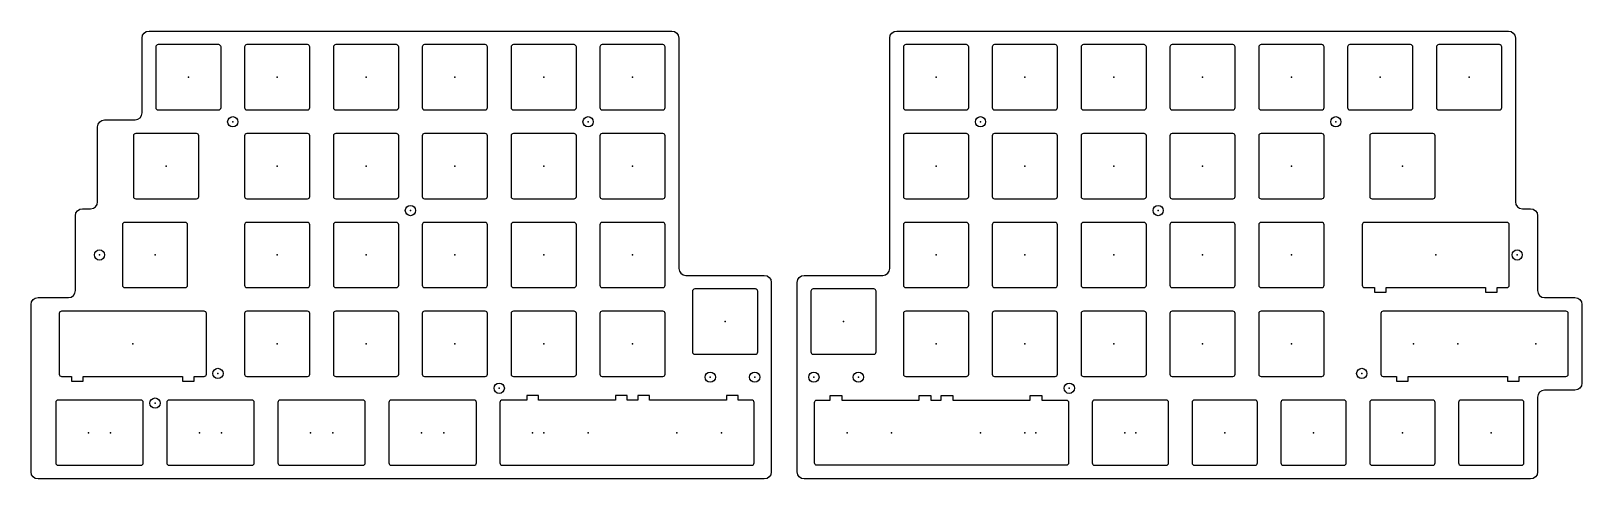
# Model space of a CAD drawing. Extents: x -162 to 171, y -67 to 29.
import ezdxf

# ---------------------------------------------------------------- set-up
doc = ezdxf.new("R2010")
doc.units = 0
doc.layers.get('0').update_dxf_attribs({"linetype": 'CONTINUOUS'})
for name, color, linetype in [('2D$SWITCHHOLES', 81, 'CONTINUOUS'), ('PLATE', 110, 'CONTINUOUS'), ('PLATE$SWITCHHOLES', 81, 'CONTINUOUS')]:
    doc.layers.add(name, color=color, linetype=linetype)

# ---------------------------------------------------------------- blocks, each defined once
blk = doc.blocks.new('SWITCHHOLE_14MM_2U')
at = {"layer": '2D$SWITCHHOLES'}
for p, q in [((15.27, 7), (-15.27, 7)), ((-15.77, 6.5), (-15.77, -6.5)), ((15.77, -6.5), (15.77, 6.5)), ((-15.27, -7), (-13.15, -7)), ((-13.15, -7), (-13.15, -8)), ((-13.15, -8), (-10.65, -8)), ((-10.65, -8), (-10.65, -7)), ((-10.65, -7), (10.65, -7)), ((10.65, -7), (10.65, -8)), ((10.65, -8), (13.15, -8)), ((13.15, -8), (13.15, -7)), ((13.15, -7), (15.27, -7))]:
    blk.add_line(p, q, dxfattribs=at)
for centre, start, end in [((-15.27, 6.5), 90, 180), ((15.27, 6.5), 0, 90), ((-15.27, -6.5), 179.9999, 269.9999), ((15.27, -6.5), 270, 0)]:
    blk.add_arc(centre, 0.5, start, end, dxfattribs=at)
blk.add_point((0, 0), dxfattribs=at)
blk = doc.blocks.new('SWITCHHOLE_14MM')
at = {"layer": 'PLATE$SWITCHHOLES'}
for p, q in [((6.5, 7), (-6.5, 7)), ((-7, 6.5), (-7, -6.5)), ((7, -6.5), (7, 6.5)), ((-6.5, -7), (6.5, -7))]:
    blk.add_line(p, q, dxfattribs=at)
for centre, start, end in [((-6.5, 6.5), 90, 180), ((6.5, 6.5), 0, 90), ((-6.5, -6.5), 180, 270), ((6.5, -6.5), 270, 0)]:
    blk.add_arc(centre, 0.5, start, end, dxfattribs=at)
blk.add_point((0, 0), dxfattribs=at)
blk = doc.blocks.new('2D_M2_2_2MM')
at = {"layer": 'PLATE'}
blk.add_circle((0, 0), 1.1, dxfattribs=at)
blk.add_point((0, 0), dxfattribs=at)
blk = doc.blocks.new('PLATE_NAANSPLIT_REV2_LEFT')
at = {"layer": 'PLATE'}
for p, q in [((-137.72, -14.77), (-137.72, 1.28)), ((-136.22, 2.78), (-24.12, 2.78)), ((-22.62, 1.28), (-22.62, -48.11)), ((-145.74, -16.27), (-139.22, -16.27)), ((-147.24, -33.82), (-147.24, -17.77)), ((-150.51, -35.32), (-148.74, -35.32)), ((-152.01, -52.87), (-152.01, -36.82)), ((-21.12, -49.61), (-4.28, -49.61)), ((-2.78, -51.11), (-2.78, -91.77)), ((-161.53, -91.77), (-161.53, -55.87)), ((-160.03, -54.37), (-153.51, -54.37)), ((-4.28, -93.27), (-160.03, -93.27))]:
    blk.add_line(p, q, dxfattribs=at)
at = {"layer": 'PLATE', "extrusion": (0, 0, -1)}
for centre, start, end in [((136.22, 1.28), 0, 90), ((24.12, 1.28), 90, 180), ((145.74, -17.77), 0, 90), ((150.51, -36.82), 0, 90), ((4.28, -51.11), 90, 180), ((160.03, -55.87), 360, 90), ((160.03, -91.77), 270, 360), ((4.28, -91.77), 180, 270)]:
    blk.add_arc(centre, 1.5, start, end, dxfattribs=at)
at = {"layer": 'PLATE'}
for centre, start, end in [((-139.22, -14.77), 270, 360), ((-148.74, -33.82), 270, 0), ((-21.12, -48.11), 180, 270), ((-153.51, -52.87), 270, 0)]:
    blk.add_arc(centre, 1.5, start, end, dxfattribs=at)
at = {"layer": 'PLATE$SWITCHHOLES'}
for p, q in [((-137.96, -76.34), (-155.72, -76.34)), ((-114.15, -76.34), (-131.91, -76.34)), ((-90.34, -76.34), (-108.1, -76.34)), ((-66.52, -76.34), (-84.29, -76.34)), ((-55.22, -76.34), (-60.47, -76.34)), ((-52.72, -75.34), (-55.22, -75.34)), ((-55.22, -75.34), (-55.22, -76.34)), ((-52.72, -76.34), (-52.72, -75.34)), ((-36.17, -76.34), (-52.72, -76.34)), ((-33.67, -75.34), (-36.17, -75.34)), ((-36.17, -75.34), (-36.17, -76.34)), ((-33.67, -76.34), (-33.67, -75.34)), ((-31.42, -76.34), (-33.67, -76.34)), ((-28.92, -75.34), (-31.42, -75.34)), ((-31.42, -75.34), (-31.42, -76.34)), ((-28.92, -76.34), (-28.92, -75.34)), ((-12.37, -76.34), (-28.92, -76.34)), ((-9.87, -75.34), (-12.37, -75.34)), ((-12.37, -75.34), (-12.37, -76.34)), ((-9.87, -76.34), (-9.87, -75.34)), ((-6.99, -76.34), (-9.87, -76.34)), ((-156.22, -76.84), (-156.22, -89.84)), ((-137.46, -89.84), (-137.46, -76.84)), ((-132.41, -76.84), (-132.41, -89.84)), ((-113.65, -89.84), (-113.65, -76.84)), ((-108.6, -76.84), (-108.6, -89.84)), ((-89.84, -89.84), (-89.84, -76.84)), ((-84.79, -76.84), (-84.79, -89.84)), ((-66.02, -89.84), (-66.02, -76.84)), ((-60.97, -76.84), (-60.97, -89.84)), ((-6.49, -89.84), (-6.49, -76.84)), ((-155.72, -90.34), (-137.96, -90.34)), ((-131.91, -90.34), (-114.15, -90.34)), ((-108.1, -90.34), (-90.34, -90.34)), ((-84.29, -90.34), (-66.52, -90.34)), ((-60.47, -90.34), (-6.99, -90.34))]:
    blk.add_line(p, q, dxfattribs=at)
for centre, start, end in [((-155.72, -76.84), 90, 180), ((-137.96, -76.84), 0, 90), ((-131.91, -76.84), 90, 180), ((-114.15, -76.84), 0, 90), ((-108.1, -76.84), 90, 180), ((-90.34, -76.84), 0, 90), ((-84.29, -76.84), 90, 180), ((-66.52, -76.84), 0, 90), ((-60.47, -76.84), 90, 180), ((-6.99, -76.84), 359.9999, 89.9999), ((-155.72, -89.84), 180, 270), ((-137.96, -89.84), 270, 0), ((-131.91, -89.84), 180, 270), ((-114.15, -89.84), 270, 0), ((-108.1, -89.84), 180, 270), ((-90.34, -89.84), 270, 0), ((-84.29, -89.84), 180, 270), ((-66.52, -89.84), 270, 0), ((-60.47, -89.84), 180, 270), ((-6.99, -89.84), 270, 0)]:
    blk.add_arc(centre, 0.5, start, end, dxfattribs=at)
for p in [(-149.22, -83.34), (-144.46, -83.34), (-125.41, -83.34), (-120.65, -83.34), (-101.6, -83.34), (-96.84, -83.34), (-77.79, -83.34), (-73.02, -83.34), (-53.97, -83.34), (-51.59, -83.34), (-42.07, -83.34), (-23.02, -83.34), (-13.49, -83.34)]:
    blk.add_point(p, dxfattribs=at)
at = {"layer": '2D$SWITCHHOLES'}
blk.add_blockref('SWITCHHOLE_14MM_2U', (-139.7, -64.29), dxfattribs=at)
at = {"layer": 'PLATE'}
for p in [(-118.27, -16.67), (-42.07, -16.67), (-80.17, -35.72), (-146.84, -45.24), (-121.44, -70.64), (-61.12, -73.82), (-15.87, -71.44), (-6.35, -71.44), (-134.94, -76.99)]:
    blk.add_blockref('2D_M2_2_2MM', p, dxfattribs=at)
at = {"layer": 'PLATE$SWITCHHOLES'}
for p in [(-127.79, -7.14), (-108.74, -7.14), (-89.69, -7.14), (-70.64, -7.14), (-51.59, -7.14), (-32.54, -7.14), (-132.56, -26.19), (-108.74, -26.19), (-89.69, -26.19), (-70.64, -26.19), (-51.59, -26.19), (-32.54, -26.19), (-134.94, -45.24), (-108.74, -45.24), (-89.69, -45.24), (-70.64, -45.24), (-51.59, -45.24), (-32.54, -45.24), (-12.7, -59.53), (-108.74, -64.29), (-89.69, -64.29), (-70.64, -64.29), (-51.59, -64.29), (-32.54, -64.29)]:
    blk.add_blockref('SWITCHHOLE_14MM', p, dxfattribs=at)
blk = doc.blocks.new('PLATE_NAANSPLIT_REV2_RIGHT')
at = {"layer": 'PLATE'}
for p, q in [((22.62, -48.11), (22.62, 1.28)), ((24.12, 2.78), (155.27, 2.78)), ((156.77, 1.28), (156.77, -33.82)), ((158.27, -35.32), (160.03, -35.32)), ((161.53, -36.82), (161.53, -52.87)), ((4.28, -49.61), (21.12, -49.61)), ((2.78, -91.77), (2.78, -51.11)), ((163.03, -54.37), (169.56, -54.37)), ((171.06, -55.87), (171.06, -72.72)), ((161.53, -75.72), (161.53, -91.77)), ((169.56, -74.22), (163.03, -74.22)), ((160.03, -93.27), (4.28, -93.27))]:
    blk.add_line(p, q, dxfattribs=at)
at = {"layer": 'PLATE', "extrusion": (0, 0, -1)}
for centre, start, end in [((-24.12, 1.28), 0, 90), ((-155.27, 1.28), 90, 180), ((-160.03, -36.82), 90, 180), ((-4.28, -51.11), 0, 90), ((-169.56, -55.87), 90, 180), ((-169.56, -72.72), 180, 270), ((-4.28, -91.77), 270, 0), ((-160.03, -91.77), 180, 270)]:
    blk.add_arc(centre, 1.5, start, end, dxfattribs=at)
at = {"layer": 'PLATE'}
for centre, start, end in [((158.27, -33.82), 180, 270), ((21.12, -48.11), 270, 0), ((163.03, -52.87), 180, 270), ((163.03, -75.72), 90, 180)]:
    blk.add_arc(centre, 1.5, start, end, dxfattribs=at)
at = {"layer": 'PLATE$SWITCHHOLES'}
for p, q in [((127.94, -57.79), (127.94, -70.79)), ((167.63, -57.29), (128.44, -57.29)), ((168.13, -70.79), (168.13, -57.79)), ((128.44, -71.29), (131.31, -71.29)), ((131.31, -71.29), (131.31, -72.29)), ((131.31, -72.29), (133.81, -72.29)), ((133.81, -72.29), (133.81, -71.29)), ((133.81, -71.29), (155.11, -71.29)), ((155.11, -71.29), (155.11, -72.29)), ((155.11, -72.29), (157.61, -72.29)), ((157.61, -72.29), (157.61, -71.29)), ((157.61, -71.29), (167.63, -71.29)), ((6.99, -76.34), (9.87, -76.34)), ((9.87, -76.34), (9.87, -75.34)), ((9.87, -75.34), (12.37, -75.34)), ((12.37, -75.34), (12.37, -76.34)), ((12.37, -76.34), (28.92, -76.34)), ((28.92, -76.34), (28.92, -75.34)), ((28.92, -75.34), (31.42, -75.34)), ((31.42, -75.34), (31.42, -76.34)), ((31.42, -76.34), (33.67, -76.34)), ((33.67, -76.34), (33.67, -75.34)), ((33.67, -75.34), (36.17, -75.34)), ((36.17, -75.34), (36.17, -76.34)), ((36.17, -76.34), (52.72, -76.34)), ((52.72, -76.34), (52.72, -75.34)), ((52.72, -75.34), (55.22, -75.34)), ((55.22, -75.34), (55.22, -76.34)), ((55.22, -76.34), (60.47, -76.34)), ((81.91, -76.34), (66.53, -76.34)), ((6.49, -89.84), (6.49, -76.84)), ((60.97, -76.84), (60.97, -89.84)), ((66.03, -76.84), (66.03, -89.84)), ((82.41, -89.84), (82.41, -76.84)), ((60.47, -90.34), (6.99, -90.34)), ((66.53, -90.34), (81.91, -90.34))]:
    blk.add_line(p, q, dxfattribs=at)
for centre, start, end in [((128.44, -57.79), 90, 180), ((167.63, -57.79), 0, 90), ((128.44, -70.79), 180, 270), ((167.63, -70.79), 270, 0), ((66.53, -76.84), 90, 180), ((81.91, -76.84), 0, 90), ((66.53, -89.84), 180, 270), ((81.91, -89.84), 270, 0)]:
    blk.add_arc(centre, 0.5, start, end, dxfattribs=at)
at = {"layer": 'PLATE$SWITCHHOLES', "extrusion": (0, 0, -1)}
for centre, start, end in [((-6.99, -76.84), 359.9999, 89.9999), ((-60.47, -76.84), 90, 180), ((-6.99, -89.84), 270, 0), ((-60.47, -89.84), 180, 270)]:
    blk.add_arc(centre, 0.5, start, end, dxfattribs=at)
at = {"layer": 'PLATE$SWITCHHOLES'}
for p in [(134.94, -64.29), (144.46, -64.29), (161.13, -64.29), (13.49, -83.34), (23.02, -83.34), (42.07, -83.34), (51.59, -83.34), (53.97, -83.34), (73.03, -83.34), (75.41, -83.34)]:
    blk.add_point(p, dxfattribs=at)
at = {"layer": '2D$SWITCHHOLES'}
blk.add_blockref('SWITCHHOLE_14MM_2U', (139.7, -45.24), dxfattribs=at)
at = {"layer": 'PLATE'}
for p in [(42.07, -16.67), (118.27, -16.67), (80.17, -35.72), (157.16, -45.24), (123.83, -70.64), (6.35, -71.44), (15.88, -71.44), (61.12, -73.82)]:
    blk.add_blockref('2D_M2_2_2MM', p, dxfattribs=at)
at = {"layer": 'PLATE$SWITCHHOLES'}
for p in [(32.54, -7.14), (51.59, -7.14), (70.64, -7.14), (89.69, -7.14), (108.74, -7.14), (127.79, -7.14), (146.84, -7.14), (32.54, -26.19), (51.59, -26.19), (70.64, -26.19), (89.69, -26.19), (108.74, -26.19), (132.56, -26.19), (32.54, -45.24), (51.59, -45.24), (70.64, -45.24), (89.69, -45.24), (108.74, -45.24), (12.7, -59.53), (32.54, -64.29), (51.59, -64.29), (70.64, -64.29), (89.69, -64.29), (108.74, -64.29), (94.46, -83.34), (113.51, -83.34), (132.56, -83.34), (151.61, -83.34)]:
    blk.add_blockref('SWITCHHOLE_14MM', p, dxfattribs=at)
blk = doc.blocks.new('PLATE_NAANSPLIT_REV2')
for name in ['PLATE_NAANSPLIT_REV2_LEFT', 'PLATE_NAANSPLIT_REV2_RIGHT']:
    blk.add_blockref(name, (0, 0))

msp = doc.modelspace()

# ---------------------------------------------------------------- block references
at = {"layer": 'PLATE'}
msp.add_blockref('PLATE_NAANSPLIT_REV2', (-0.14, 25.78), dxfattribs=at)

doc.saveas('drawing.dxf')
